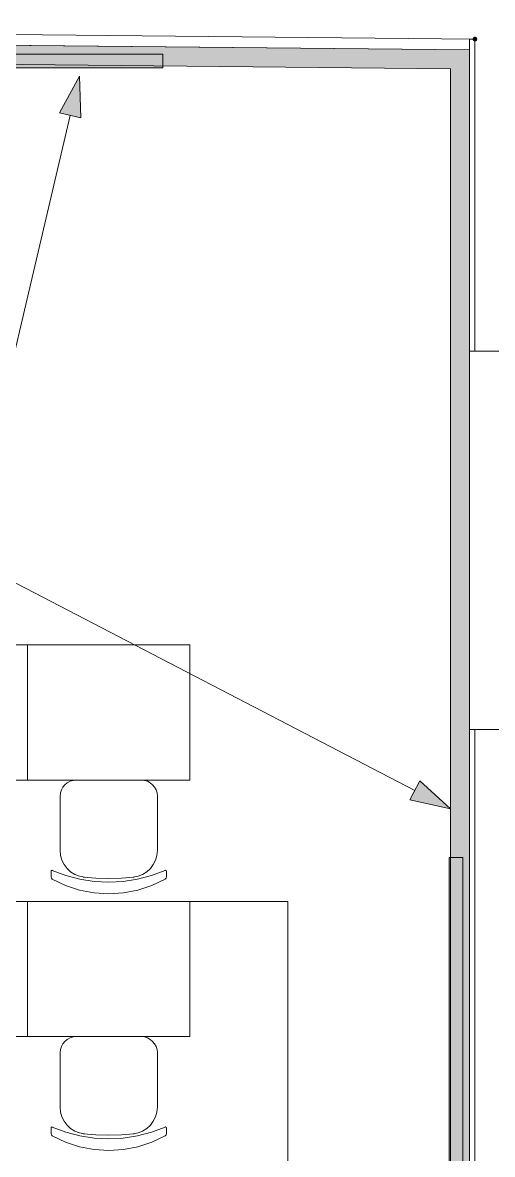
# Model space of a CAD drawing. Header units: millimetres. Extents: x 0 to 1189, y 0 to 841.
# Drawn here: x 284.33 to 301.72, y 611.34 to 653.24 of the extents above; entities that cross this region are included whole.
import ezdxf

# ---------------------------------------------------------------- set-up
doc = ezdxf.new("R2010")
doc.units = ezdxf.units.MM

msp = doc.modelspace()

# ---------------------------------------------------------------- hatches: boundary and pattern name
at = {"true_color": 0xf1d696}
h = msp.add_hatch(color=41, dxfattribs=at)
h.dxf.hatch_style = 2
h.paths.add_polyline_path([(240.398367, 652.828768), (300.172459, 652.233767), (300.172459, 651.533766), (240.398367, 652.128767)])
h = msp.add_hatch(color=7)
h.dxf.hatch_style = 2
h.paths.add_polyline_path([(300.98646, 652.624768), (301.012897, 652.561205), (301.07646, 652.534768), (301.140023, 652.561205), (301.16646, 652.624768), (301.140023, 652.69433), (301.07646, 652.720768), (301.012897, 652.69433)])
at = {"true_color": 0x999999}
h = msp.add_hatch(color=253, dxfattribs=at)
h.dxf.hatch_style = 2
h.paths.add_polyline_path([(289.517442, 652.069767), (289.517442, 651.569766), (277.517424, 651.569766), (277.517424, 652.069767)])
at = {"true_color": 0xf1d696}
h = msp.add_hatch(color=41, dxfattribs=at)
h.dxf.hatch_style = 2
h.paths.add_polyline_path([(300.172459, 652.233767), (300.87246, 652.226767), (300.172459, 651.533766)])
h = msp.add_hatch(color=41, dxfattribs=at)
h.dxf.hatch_style = 2
h.paths.add_polyline_path([(300.172459, 651.533766), (300.86546, 652.219767), (300.87246, 651.526766)])
h = msp.add_hatch(color=41, dxfattribs=at)
h.dxf.hatch_style = 2
h.paths.add_polyline_path([(300.172459, 651.533766), (300.87246, 651.526766), (300.87646, 603.319692), (300.176459, 603.319692)])
at = {"true_color": 0x0077b0}
h = msp.add_hatch(color=144, dxfattribs=at)
h.dxf.hatch_style = 2
h.paths.add_polyline_path([(286.434438, 651.256766), (286.481438, 649.711763), (285.702436, 649.895764)])
h = msp.add_hatch(color=144, dxfattribs=at)
h.dxf.hatch_style = 2
h.paths.add_polyline_path([(300.174459, 624.130724), (298.665456, 624.462725), (299.033457, 625.173726)])
at = {"true_color": 0x999999}
h = msp.add_hatch(color=253, dxfattribs=at)
h.dxf.hatch_style = 2
h.paths.add_polyline_path([(300.626459, 610.334703), (300.126459, 610.334703), (300.126459, 622.334721), (300.626459, 622.334721)])

# ---------------------------------------------------------------- linework, layer by layer
at = {"color": 7, "lineweight": 0}
for points in [[(239.498366, 653.237769), (301.07646, 652.624768)], [(239.510366, 652.837768), (300.87246, 652.226767)], [(300.87246, 652.226767), (239.698366, 652.835768)], [(300.87246, 652.226767), (300.87646, 652.626768)], [(301.07646, 652.630768), (300.87646, 652.630768)], [(300.87646, 652.630768), (300.87646, 641.07175)], [(301.07646, 641.07175), (301.07646, 652.624768)], [(240.398367, 652.128767), (300.172459, 651.533766)], [(300.87246, 652.226767), (300.87246, 651.526766)], [(300.172459, 651.533766), (300.176459, 604.019694)], [(300.87646, 603.319692), (300.87246, 651.526766)], [(300.87646, 641.07175), (301.07646, 641.07175)], [(301.07646, 641.07175), (304.176465, 641.07175)], [(301.07646, 627.071729), (300.87646, 627.071729)], [(300.87646, 576.294651), (300.87646, 627.071729)], [(304.176465, 627.071729), (301.07646, 627.071729)], [(301.07646, 627.071729), (301.07646, 566.091636)]]:
    msp.add_lwpolyline(points, dxfattribs=at)
at = {"color": 253, "lineweight": 0, "true_color": 0x999999}
for points in [[(277.517424, 652.069767), (289.517442, 652.069767)], [(289.517442, 652.069767), (289.517442, 651.569766)], [(289.517442, 651.569766), (277.517424, 651.569766)], [(278.518426, 630.201734), (284.518435, 630.201734)], [(284.518435, 630.201734), (284.518435, 625.201726)], [(284.518435, 625.201726), (284.518435, 630.201734)], [(284.518435, 630.201734), (290.518444, 630.201734)], [(290.518444, 630.201734), (290.518444, 625.201726)], [(284.518435, 625.201726), (278.518426, 625.201726)], [(290.518444, 625.201726), (284.518435, 625.201726)], [(285.719437, 624.601725), (285.731642, 624.72254), (285.76664, 624.835116), (285.822005, 624.937028), (285.895312, 625.025851), (285.984134, 625.099157), (286.086046, 625.154523), (286.198623, 625.189521), (286.319437, 625.201726)], [(285.719437, 624.601725), (285.731642, 624.72254), (285.76664, 624.835116), (285.822005, 624.937028), (285.895312, 625.025851), (285.984134, 625.099157), (286.086046, 625.154523), (286.198623, 625.189521), (286.319437, 625.201726)], [(286.318437, 625.201726), (288.719441, 625.201726)], [(286.318437, 625.201726), (288.719441, 625.201726)], [(288.719441, 625.201726), (288.840256, 625.189521), (288.952832, 625.154523), (289.054744, 625.099157), (289.143567, 625.025851), (289.216873, 624.937028), (289.272239, 624.835116), (289.307237, 624.72254), (289.319442, 624.601725)], [(288.719441, 625.201726), (288.840256, 625.189521), (288.952832, 625.154523), (289.054744, 625.099157), (289.143567, 625.025851), (289.216873, 624.937028), (289.272239, 624.835116), (289.307237, 624.72254), (289.319442, 624.601725)], [(285.719437, 624.601725), (285.719437, 622.598722)], [(285.719437, 624.601725), (285.719437, 622.598722)], [(289.319442, 624.601725), (289.319442, 622.598722)], [(289.319442, 624.601725), (289.319442, 622.598722)], [(286.619438, 621.60372), (286.434053, 621.640035), (286.263234, 621.708424), (286.110111, 621.80543), (285.977812, 621.927596), (285.869466, 622.071465), (285.788202, 622.233581), (285.737149, 622.410485), (285.719437, 622.598722)], [(286.619438, 621.60372), (286.434053, 621.640035), (286.263234, 621.708424), (286.110111, 621.80543), (285.977812, 621.927596), (285.869466, 622.071465), (285.788202, 622.233581), (285.737149, 622.410485), (285.719437, 622.598722)], [(289.319442, 622.598722), (289.301729, 622.410485), (289.250676, 622.233581), (289.169412, 622.071465), (289.061067, 621.927596), (288.928768, 621.80543), (288.775644, 621.708424), (288.604826, 621.640035), (288.419441, 621.60372)], [(289.319442, 622.598722), (289.301729, 622.410485), (289.250676, 622.233581), (289.169412, 622.071465), (289.061067, 621.927596), (288.928768, 621.80543), (288.775644, 621.708424), (288.604826, 621.640035), (288.419441, 621.60372)], [(300.126459, 610.334703), (300.126459, 622.334721)], [(300.126459, 622.334721), (300.626459, 622.334721)], [(300.626459, 622.334721), (300.626459, 610.334703)], [(285.384436, 621.828721), (285.393061, 621.849721), (285.414436, 621.858721), (285.427436, 621.855721)], [(285.384436, 621.828721), (285.393061, 621.849721), (285.414436, 621.858721), (285.427436, 621.855721)], [(285.384436, 621.61172), (285.384436, 621.828721)], [(285.384436, 621.61172), (285.384436, 621.828721)], [(289.611442, 621.855721), (289.107379, 621.664783), (288.587941, 621.52747), (288.057253, 621.444533), (287.519439, 621.41672), (286.981626, 621.444533), (286.450938, 621.52747), (285.931499, 621.664783), (285.427436, 621.855721)], [(289.611442, 621.855721), (289.107379, 621.664783), (288.587941, 621.52747), (288.057253, 621.444533), (287.519439, 621.41672), (286.981626, 621.444533), (286.450938, 621.52747), (285.931499, 621.664783), (285.427436, 621.855721)], [(289.611442, 621.855721), (289.624442, 621.858721), (289.645818, 621.849721), (289.654443, 621.828721)], [(289.611442, 621.855721), (289.624442, 621.858721), (289.645818, 621.849721), (289.654443, 621.828721)], [(289.654443, 621.61172), (289.654443, 621.828721)], [(289.654443, 621.61172), (289.654443, 621.828721)], [(285.431436, 621.52672), (285.397061, 621.56322), (285.384436, 621.61172)], [(285.431436, 621.52672), (285.397061, 621.56322), (285.384436, 621.61172)], [(289.607442, 621.52672), (289.11441, 621.293001), (288.597941, 621.12397), (288.064221, 621.021313), (287.519439, 620.986719), (286.974657, 621.021313), (286.440938, 621.12397), (285.924468, 621.293001), (285.431436, 621.52672)], [(289.607442, 621.52672), (289.11441, 621.293001), (288.597941, 621.12397), (288.064221, 621.021313), (287.519439, 620.986719), (286.974657, 621.021313), (286.440938, 621.12397), (285.924468, 621.293001), (285.431436, 621.52672)], [(288.460441, 621.60872), (287.991065, 621.566845), (287.519439, 621.55272), (287.047814, 621.566845), (286.578438, 621.60872)], [(288.460441, 621.60872), (287.991065, 621.566845), (287.519439, 621.55272), (287.047814, 621.566845), (286.578438, 621.60872)], [(289.654443, 621.61172), (289.641818, 621.56322), (289.607442, 621.52672)], [(289.654443, 621.61172), (289.641818, 621.56322), (289.607442, 621.52672)], [(278.518426, 620.701719), (284.518435, 620.701719)], [(284.518435, 620.701719), (284.518435, 615.701711)], [(284.518435, 615.701711), (284.518435, 620.701719)], [(284.518435, 620.701719), (290.518444, 620.701719)], [(290.518444, 620.701719), (290.518444, 615.701711)], [(284.518435, 615.701711), (278.518426, 615.701711)], [(290.518444, 615.701711), (284.518435, 615.701711)], [(285.719437, 615.10171), (285.731642, 615.222525), (285.76664, 615.335101), (285.822005, 615.437014), (285.895312, 615.525836), (285.984134, 615.599143), (286.086046, 615.654508), (286.198623, 615.689506), (286.319437, 615.701711)], [(285.719437, 615.10171), (285.731642, 615.222525), (285.76664, 615.335101), (285.822005, 615.437014), (285.895312, 615.525836), (285.984134, 615.599143), (286.086046, 615.654508), (286.198623, 615.689506), (286.319437, 615.701711)], [(286.318437, 615.701711), (288.719441, 615.701711)], [(286.318437, 615.701711), (288.719441, 615.701711)], [(288.719441, 615.701711), (288.840256, 615.689506), (288.952832, 615.654508), (289.054744, 615.599143), (289.143567, 615.525836), (289.216873, 615.437014), (289.272239, 615.335101), (289.307237, 615.222525), (289.319442, 615.10171)], [(288.719441, 615.701711), (288.840256, 615.689506), (288.952832, 615.654508), (289.054744, 615.599143), (289.143567, 615.525836), (289.216873, 615.437014), (289.272239, 615.335101), (289.307237, 615.222525), (289.319442, 615.10171)], [(285.719437, 615.10171), (285.719437, 613.098707)], [(285.719437, 615.10171), (285.719437, 613.098707)], [(289.319442, 615.10171), (289.319442, 613.098707)], [(289.319442, 615.10171), (289.319442, 613.098707)], [(286.619438, 612.103706), (286.434053, 612.14002), (286.263234, 612.208409), (286.110111, 612.305415), (285.977812, 612.427581), (285.869466, 612.571451), (285.788202, 612.733566), (285.737149, 612.910471), (285.719437, 613.098707)], [(286.619438, 612.103706), (286.434053, 612.14002), (286.263234, 612.208409), (286.110111, 612.305415), (285.977812, 612.427581), (285.869466, 612.571451), (285.788202, 612.733566), (285.737149, 612.910471), (285.719437, 613.098707)], [(289.319442, 613.098707), (289.301729, 612.910471), (289.250676, 612.733566), (289.169412, 612.571451), (289.061067, 612.427581), (288.928768, 612.305415), (288.775644, 612.208409), (288.604826, 612.14002), (288.419441, 612.103706)], [(289.319442, 613.098707), (289.301729, 612.910471), (289.250676, 612.733566), (289.169412, 612.571451), (289.061067, 612.427581), (288.928768, 612.305415), (288.775644, 612.208409), (288.604826, 612.14002), (288.419441, 612.103706)], [(285.384436, 612.328706), (285.393061, 612.349706), (285.414436, 612.358706), (285.427436, 612.355706)], [(285.384436, 612.328706), (285.393061, 612.349706), (285.414436, 612.358706), (285.427436, 612.355706)], [(285.384436, 612.111706), (285.384436, 612.328706)], [(285.384436, 612.111706), (285.384436, 612.328706)], [(285.431436, 612.026706), (285.397061, 612.063206), (285.384436, 612.111706)], [(285.431436, 612.026706), (285.397061, 612.063206), (285.384436, 612.111706)], [(289.611442, 612.355706), (289.107379, 612.164768), (288.587941, 612.027456), (288.057253, 611.944518), (287.519439, 611.916706), (286.981626, 611.944518), (286.450938, 612.027456), (285.931499, 612.164768), (285.427436, 612.355706)], [(289.611442, 612.355706), (289.107379, 612.164768), (288.587941, 612.027456), (288.057253, 611.944518), (287.519439, 611.916706), (286.981626, 611.944518), (286.450938, 612.027456), (285.931499, 612.164768), (285.427436, 612.355706)], [(288.460441, 612.108706), (287.991065, 612.066831), (287.519439, 612.052706), (287.047814, 612.066831), (286.578438, 612.108706)], [(288.460441, 612.108706), (287.991065, 612.066831), (287.519439, 612.052706), (287.047814, 612.066831), (286.578438, 612.108706)], [(289.654443, 612.111706), (289.641818, 612.063206), (289.607442, 612.026706)], [(289.654443, 612.111706), (289.641818, 612.063206), (289.607442, 612.026706)], [(289.611442, 612.355706), (289.624442, 612.358706), (289.645818, 612.349706), (289.654443, 612.328706)], [(289.611442, 612.355706), (289.624442, 612.358706), (289.645818, 612.349706), (289.654443, 612.328706)], [(289.654443, 612.111706), (289.654443, 612.328706)], [(289.654443, 612.111706), (289.654443, 612.328706)], [(289.607442, 612.026706), (289.11441, 611.792987), (288.597941, 611.623955), (288.064221, 611.521299), (287.519439, 611.486705), (286.974657, 611.521299), (286.440938, 611.623955), (285.924468, 611.792987), (285.431436, 612.026706)], [(289.607442, 612.026706), (289.11441, 611.792987), (288.597941, 611.623955), (288.064221, 611.521299), (287.519439, 611.486705), (286.974657, 611.521299), (286.440938, 611.623955), (285.924468, 611.792987), (285.431436, 612.026706)]]:
    msp.add_lwpolyline(points, dxfattribs=at)
at = {"color": 144, "lineweight": 0, "true_color": 0x0077b0}
for points in [[(286.434438, 651.256766), (285.702436, 649.895764)], [(286.434438, 651.256766), (286.481438, 649.711763)], [(286.091437, 649.803763), (282.236431, 633.432738)], [(286.481438, 649.711763), (285.702436, 649.895764)], [(298.849457, 624.817725), (282.236431, 633.432738)], [(298.665456, 624.462725), (299.033457, 625.173726)], [(300.174459, 624.130724), (299.033457, 625.173726)], [(300.174459, 624.130724), (298.665456, 624.462725)], [(294.146449, 620.701719), (284.146434, 620.701719)], [(294.146449, 605.512696), (294.146449, 620.701719)]]:
    msp.add_lwpolyline(points, dxfattribs=at)

doc.saveas('drawing.dxf')
